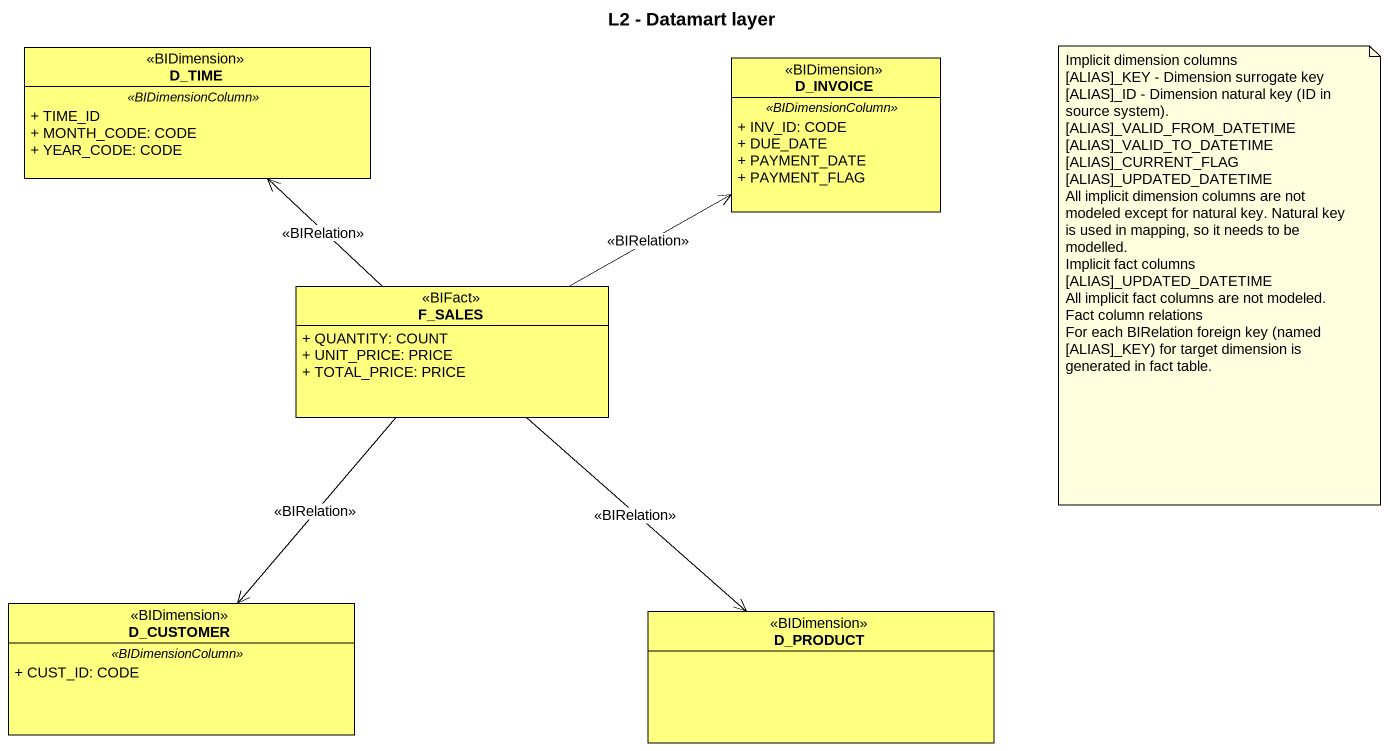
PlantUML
@startuml
title L2 - Datamart layer
hide circle
hide empty members
skinparam classAttributeIconSize 0
class D_TIME <<BIDimension>> #FFFF80 {
  .. <<BIDimensionColumn>> ..
  + TIME_ID
  + MONTH_CODE: CODE
  + YEAR_CODE: CODE
}
class D_INVOICE <<BIDimension>> #FFFF80 {
  .. <<BIDimensionColumn>> ..
  + INV_ID: CODE
  + DUE_DATE
  + PAYMENT_DATE
  + PAYMENT_FLAG
}
class F_SALES <<BIFact>> #FFFF80 {
  + QUANTITY: COUNT
  + UNIT_PRICE: PRICE
  + TOTAL_PRICE: PRICE
}
class D_CUSTOMER <<BIDimension>> #FFFF80 {
  .. <<BIDimensionColumn>> ..
  + CUST_ID: CODE
}
class D_PRODUCT <<BIDimension>> #FFFF80
F_SALES -up-> D_TIME : <<BIRelation>>
F_SALES -right-> D_INVOICE : <<BIRelation>>
F_SALES --> D_CUSTOMER : <<BIRelation>>
F_SALES --> D_PRODUCT : <<BIRelation>>
note as N1
  Implicit dimension columns
  [ALIAS]_KEY - Dimension surrogate key
  [ALIAS]_ID - Dimension natural key (ID in source system).
  [ALIAS]_VALID_FROM_DATETIME
  [ALIAS]_VALID_TO_DATETIME
  [ALIAS]_CURRENT_FLAG
  [ALIAS]_UPDATED_DATETIME
  All implicit dimension columns are not modeled except for natural key. Natural key is used in mapping, so it needs to be modelled.
  Implicit fact columns
  [ALIAS]_UPDATED_DATETIME
  All implicit fact columns are not modeled.
  Fact column relations
  For each BIRelation foreign key (named [ALIAS]_KEY) for target dimension is generated in fact table.
end note
@enduml
